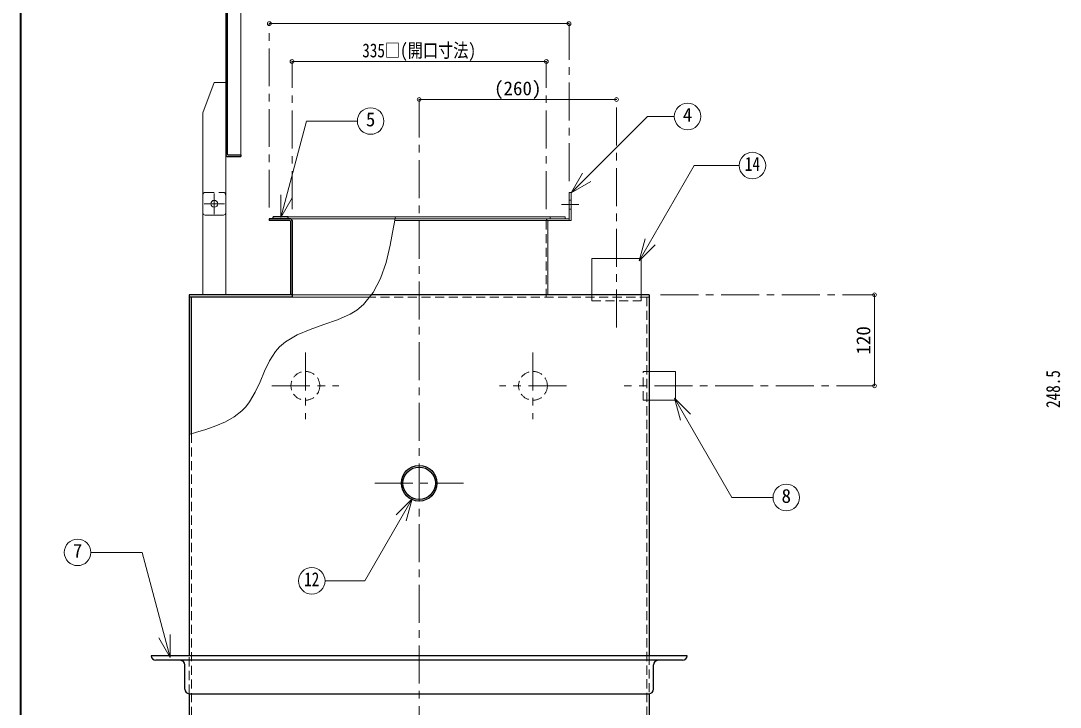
# Model space of a CAD drawing. Units: millimetres at full size, sheet at 1:10; details may follow other scales. Extents: x -2123 to 1927, y -1358 to 1452.
# Drawn here: x -2123 to -753, y -477 to 428 of the extents above; entities that cross this region are included whole.
import ezdxf
from ezdxf.enums import TextEntityAlignment as Align

# ---------------------------------------------------------------- set-up
doc = ezdxf.new("R2010")
doc.units = ezdxf.units.MM
doc.header["$LTSCALE"] = 10
doc.header["$PDMODE"] = 32
doc.header["$PDSIZE"] = 5
doc.linetypes.add('CHAIN1', pattern=[8, 5, -1, 1, -1])
doc.linetypes.add('DASHED1', pattern=[1.8, 1.2, -0.6])
doc.layers.add('0-0', color=7, linetype='Continuous', lineweight=18)
doc.styles.add('ＭＳ ゴシック', font='')
doc.styles.get('ＭＳ ゴシック').set_extended_font_data('MS Gothic')

msp = doc.modelspace()

# ---------------------------------------------------------------- linework, layer by layer
at = {"layer": '0-0', "color": 1, "lineweight": 40}
msp.add_line((-2122.8, -1358.09), (-2122.8, 1451.91), dxfattribs=at)
at = {"layer": '0-0', "color": 4, "lineweight": 9}
for p, q in [((-1832.8, 662.41), (-1832.8, 251.41)), ((-1795.3, 424.51), (-1400.3, 424.51)), ((-1765.3, 374.51), (-1430.3, 374.51)), ((-1337.8, 324.51), (-1597.8, 324.51)), ((-1397.3, 201.91), (-1400.3, 201.91)), ((-1400.3, 201.91), (-1400.3, 166.91)), ((-1397.3, 201.91), (-1397.3, 164.91)), ((-1882.8, 174.91), (-1882.8, 66.91)), ((-1852.8, 174.91), (-1852.8, 66.91)), ((-1770.3, 169.91), (-1629.18, 169.91)), ((-1767.3, 166.91), (-1629.69, 166.91)), ((-1400.3, 164.91), (-1397.3, 164.91)), ((-1428.3, 163.91), (-1428.3, 66.91)), ((-1305.3, 114.91), (-1370.3, 114.91)), ((-1370.3, 66.91), (-1370.3, 114.91)), ((-1305.3, 66.91), (-1305.3, 114.91)), ((-1765.3, 66.91), (-1660.62, 66.91)), ((-1765.3, 63.91), (-1663.05, 63.91)), ((-997.8, -53.09), (-997.8, 66.91))]:
    msp.add_line(p, q, dxfattribs=at)
at = {"layer": '0-0', "color": 5, "lineweight": 25}
for p, q in [((-1852.8, 651.16), (-1852.8, 251.41)), ((-1850.8, 651.16), (-1850.8, 252.41)), ((-1850.8, 249.41), (-1832.8, 249.41)), ((-1849.8, 251.41), (-1832.8, 251.41)), ((-1832.8, 251.41), (-1832.8, 249.41)), ((-1767.3, 166.91), (-1795.3, 166.91)), ((-1795.3, 166.91), (-1795.3, 164.91)), ((-1768.3, 164.91), (-1795.3, 164.91)), ((-1790.3, 166.91), (-1790.3, 169.91)), ((-1765.3, 164.91), (-1765.3, 63.91)), ((-1767.3, 163.91), (-1767.3, 66.91)), ((-1900.8, 66.91), (-1900.8, -409.09)), ((-1765.3, 66.91), (-1900.8, 66.91)), ((-1765.3, 63.91), (-1900.8, 63.91)), ((-1897.8, -116.28), (-1897.8, 63.91)), ((-1294.8, 66.91), (-1660.62, 66.91)), ((-1294.8, 66.91), (-1294.8, -409.09)), ((-1244.8, -409.09), (-1950.8, -409.09)), ((-1250.8, -415.09), (-1944.8, -415.09)), ((-1906.8, -453.09), (-1906.8, -421.09)), ((-1288.8, -453.09), (-1288.8, -421.09)), ((-1900.8, -459.09), (-1294.8, -459.09)), ((-1900.8, -459.09), (-1900.8, -886.09)), ((-1294.8, -459.09), (-1294.8, -886.09))]:
    msp.add_line(p, q, dxfattribs=at)
at = {"layer": '0-0', "color": 4, "linetype": 'CHAIN1', "lineweight": 9}
for p, q in [((-1795.3, 181.91), (-1795.3, 424.51)), ((-1400.3, 216.91), (-1400.3, 424.51)), ((-1765.3, 179.91), (-1765.3, 374.51)), ((-1430.3, 179.91), (-1430.3, 374.51)), ((-1597.8, 324.51), (-1597.8, -957.09)), ((-1337.8, 23.91), (-1337.8, 324.51)), ((-1867.8, 173.41), (-1867.8, 200.41)), ((-1854.3, 186.91), (-1881.3, 186.91)), ((-1410.3, 185.91), (-1387.3, 185.91)), ((-1279.8, 66.91), (-997.8, 66.91)), ((-1747.8, -9.09), (-1747.8, -97.09)), ((-1447.8, -9.09), (-1447.8, -97.09)), ((-1791.8, -53.09), (-1703.8, -53.09)), ((-1403.8, -53.09), (-1491.8, -53.09)), ((-997.8, -53.09), (-1327.8, -53.09)), ((-1656.3, -181.59), (-1539.3, -181.59))]:
    msp.add_line(p, q, dxfattribs=at)
at = {"layer": '0-0'}
for p, q in [((-1867.8, 346.91), (-1882.8, 306.91)), ((-1867.8, 346.91), (-1852.8, 346.91)), ((-1882.8, 174.91), (-1882.8, 306.91)), ((-1397.41, 201.46), (-1296.8, 302.07)), ((-1261.55, 302.07), (-1296.8, 302.07)), ((-1780.19, 168.94), (-1746.13, 296.06)), ((-1679.27, 296.06), (-1746.13, 296.06)), ((-1852.8, 174.91), (-1852.8, 251.41)), ((-1307.85, 111.78), (-1235.37, 237.32)), ((-1176.14, 237.32), (-1235.37, 237.32)), ((-1397.41, 201.46), (-1382.41, 227.44)), ((-1397.41, 201.46), (-1371.43, 216.46)), ((-1780.19, 168.94), (-1780.19, 198.94)), ((-1780.19, 168.94), (-1765.19, 194.92)), ((-1855.8, 171.91), (-1879.8, 171.91)), ((-1400.3, 164.91), (-1630.02, 164.91)), ((-1400.3, 166.91), (-1629.69, 166.91)), ((-1400.3, 166.91), (-1400.3, 164.91)), ((-1307.85, 111.78), (-1300.08, 140.76)), ((-1307.85, 111.78), (-1286.64, 133)), ((-1259.8, -34.09), (-1294.8, -34.09)), ((-1259.8, -72.09), (-1259.8, -34.09)), ((-1259.8, -72.09), (-1294.8, -72.09)), ((-1261.29, -69.49), (-1253.52, -98.47)), ((-1261.29, -69.49), (-1185.67, -200.46)), ((-1261.29, -69.49), (-1240.07, -90.7)), ((-1607.04, -202.22), (-1669.46, -310.33)), ((-1607.04, -202.22), (-1628.26, -223.44)), ((-1607.04, -202.22), (-1614.81, -231.2)), ((-1131.5, -200.46), (-1185.67, -200.46)), ((-1963.05, -272.76), (-2030.43, -272.76)), ((-1925.95, -411.24), (-1963.05, -272.76)), ((-1669.46, -310.33), (-1721.88, -310.33)), ((-1925.95, -411.24), (-1925.95, -381.24)), ((-1925.95, -411.24), (-1940.95, -385.26))]:
    msp.add_line(p, q, dxfattribs=at)
at = {"layer": '0-0', "color": 4, "linetype": 'DASHED1', "lineweight": 9}
for p, q in [((-1879.8, 201.91), (-1855.8, 201.91)), ((-1400.3, 191.91), (-1397.3, 191.91)), ((-1400.3, 179.91), (-1397.3, 179.91)), ((-1430.3, 164.91), (-1430.3, 63.91)), ((-1425.3, 166.91), (-1425.3, 169.91)), ((-1370.3, 66.91), (-1370.3, 58.91)), ((-1370.3, 58.91), (-1305.3, 58.91)), ((-1305.3, 66.91), (-1305.3, 58.91)), ((-1302.8, -72.09), (-1302.8, -34.09)), ((-1294.8, -34.09), (-1302.8, -34.09)), ((-1294.8, -72.09), (-1302.8, -72.09))]:
    msp.add_line(p, q, dxfattribs=at)
at = {"layer": '0-0', "linetype": 'DASHED1'}
for p, q in [((-1294.8, 63.91), (-1663.05, 63.91)), ((-1297.8, 63.91), (-1297.8, -886.09)), ((-1897.8, -116.28), (-1897.8, -886.09)), ((-1900.8, -459.09), (-1900.8, -409.09)), ((-1294.8, -409.09), (-1294.8, -459.09))]:
    msp.add_line(p, q, dxfattribs=at)
at = {"layer": '0-0'}
for points in [[(-1629.18, 169.91), (-1631.53, 155.92), (-1635.97, 132.16), (-1641.47, 109.44), (-1648.7, 88.41), (-1658.34, 69.72), (-1671.05, 54.04), (-1680.09, 46.58), (-1688.75, 41.29), (-1705.4, 33.82), (-1723.33, 27.53), (-1741.46, 21.34), (-1758.75, 14.18), (-1774.13, 4.97), (-1781.76, -1.74), (-1787.08, -8.02), (-1794.84, -20.32), (-1801.41, -33.86), (-1807.53, -47.87), (-1813.91, -61.59), (-1821.29, -74.25), (-1826.31, -80.81), (-1831.49, -86.17), (-1841.67, -94.09), (-1853.17, -100.62), (-1865.71, -106.04), (-1878.99, -110.68), (-1892.74, -114.83), (-1900.8, -117.14)], [(-1405.3, 166.91), (-1405.3, 169.91), (-1629.18, 169.91)]]:
    msp.add_lwpolyline(points, dxfattribs=at)
at = {"layer": '0-0', "color": 5, "lineweight": 25}
msp.add_lwpolyline([(-1770.3, 166.91), (-1770.3, 169.91), (-1790.3, 169.91)], dxfattribs=at)
at = {"layer": '0-0'}
for centre, radius in [((-1244.05, 302.07), 17.5), ((-1661.77, 296.06), 17.5), ((-1158.64, 237.32), 17.5), ((-1867.8, 186.91), 4.5), ((-1114, -200.46), 17.5), ((-2047.93, -272.76), 17.5), ((-1739.38, -310.33), 17.5)]:
    msp.add_circle(centre, radius, dxfattribs=at)
at = {"layer": '0-0', "color": 4, "linetype": 'DASHED1', "lineweight": 9}
for centre in [(-1747.8, -53.09), (-1447.8, -53.09)]:
    msp.add_circle(centre, 19, dxfattribs=at)
at = {"layer": '0-0', "color": 5, "lineweight": 25}
for radius in [23.5, 21.35]:
    msp.add_circle((-1597.8, -181.59), radius, dxfattribs=at)
for centre, radius, start, end in [((-1850.8, 251.41), 2, 180, 270), ((-1849.8, 252.41), 1, 180, 270), ((-1768.3, 163.91), 1, 0, 90), ((-1767.3, 164.91), 2, 0, 90), ((-1944.8, -409.09), 6, 180, 270), ((-1250.8, -409.09), 6, 270, 0), ((-1912.8, -421.09), 6, 0, 90), ((-1282.8, -421.09), 6, 90, 180), ((-1900.8, -453.09), 6, 180, 270), ((-1294.8, -453.09), 6, 270, 0)]:
    msp.add_arc(centre, radius, start, end, dxfattribs=at)
at = {"layer": '0-0', "color": 4, "linetype": 'DASHED1', "lineweight": 9}
for centre, radius, start, end in [((-1879.8, 198.91), 3, 90, 180), ((-1855.8, 198.91), 3, 0, 90), ((-1428.3, 164.91), 2, 90, 180)]:
    msp.add_arc(centre, radius, start, end, dxfattribs=at)
at = {"layer": '0-0'}
for centre, start, end in [((-1879.8, 174.91), 180, 270), ((-1855.8, 174.91), 270, 0)]:
    msp.add_arc(centre, 3, start, end, dxfattribs=at)
at = {"layer": '0-0', "color": 4, "lineweight": 9}
msp.add_arc((-1427.3, 163.91), 1, 90, 180, dxfattribs=at)
at = {"layer": '0-0', "color": 1}
for p in [(-1795.3, 424.51), (-1400.3, 424.51), (-1765.3, 374.51), (-1430.3, 374.51), (-1597.8, 324.51), (-1337.8, 324.51), (-997.8, 66.91), (-997.8, -53.09)]:
    msp.add_point(p, dxfattribs=at)

# ---------------------------------------------------------------- texts
at = {"layer": '0-0', "style": 'ＭＳ ゴシック', "width": 0.8}
for s, p in [('335□(開口寸法)', (-1672.8, 374.51)), ('14', (-1168.64, 224.82)), ('12', (-1749.38, -322.83))]:
    msp.add_text(s, height=18.33, dxfattribs=at).set_placement(p, align=Align.BOTTOM_LEFT)
at = {"layer": '0-0', "style": 'ＭＳ ゴシック'}
for s, p in [('(260)', (-1499.05, 324.51)), ('5', (-1668.02, 283.56)), ('4', (-1250.3, 289.57)), ('8', (-1120.25, -212.96)), ('7', (-2054.18, -285.26))]:
    msp.add_text(s, height=18.33, dxfattribs=at).set_placement(p, align=Align.BOTTOM_LEFT)
msp.add_text('120', height=18.33, rotation=90, dxfattribs=at).set_placement((-997.8, -11.84), align=Align.BOTTOM_LEFT)
at = {"layer": '0-0', "style": 'ＭＳ ゴシック', "width": 0.8}
msp.add_text('248.5', height=18.33, rotation=90, dxfattribs=at).set_placement((-747.8, -82.34), align=Align.BOTTOM_LEFT)

doc.saveas('drawing.dxf')
